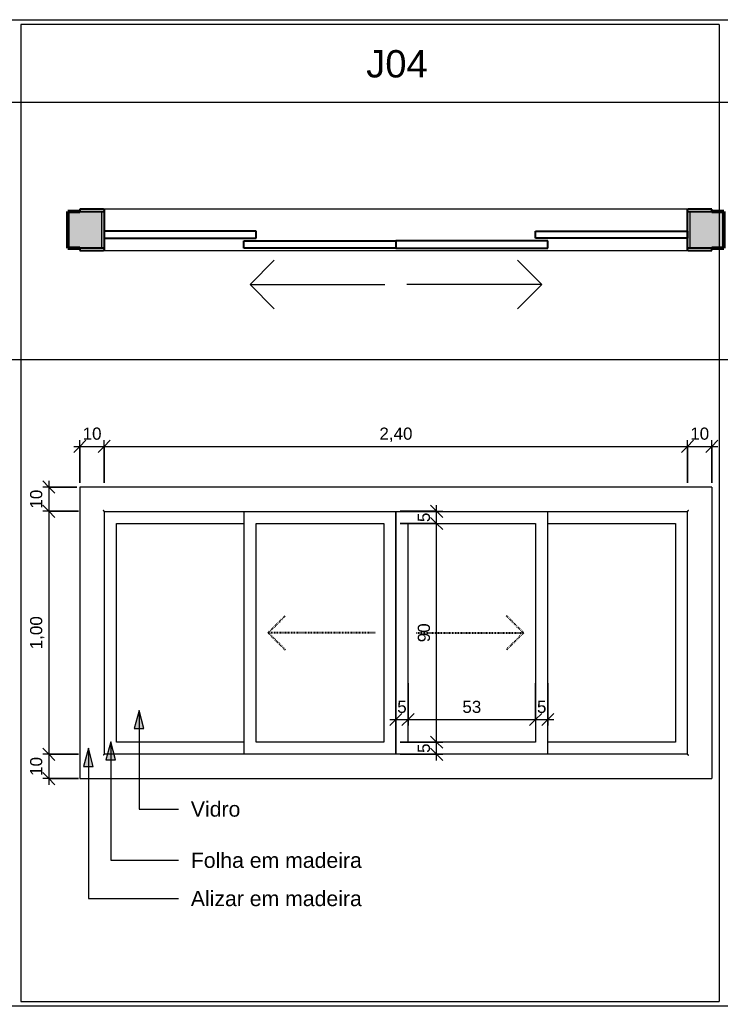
# Model space of a CAD drawing. Header units: millimetres. Extents: x 502 to 64776, y -45 to 5297.
# Drawn here: x 49786 to 52668, y 1167 to 5227 of the extents above; entities that cross this region are included whole.
import ezdxf

# ---------------------------------------------------------------- set-up
doc = ezdxf.new("R2010")
doc.units = ezdxf.units.MM
doc.linetypes.add('Dash', pattern=[6.35, 3.175, -3.175])
for name, color, linetype, lineweight in [('A-ANNO-DIMS', 211, 'Continuous', 9), ('A-ANNO-DIMS-25', 211, 'Continuous', 9), ('A-DETL-THIN', 151, 'Continuous', 9), ('A-GLAZ', 151, 'Continuous', 25), ('A-GLAZ-HDLN', 1, 'Dash', 25), ('A-WALL', 113, 'Continuous', 50), ('A-WALL-PATT', 111, 'Continuous', 25), ('G-ANNO-TEXT', 231, 'Continuous', 9)]:
    doc.layers.add(name, color=color, linetype=linetype, lineweight=lineweight)
doc.styles.add('@Arial Unicode MS', font='ARIALUNI.TTF', dxfattribs={"height": 50})
doc.styles.add('Arial', font='arial.ttf', dxfattribs={"height": 112.5})
doc.styles.add('Arial_3', font='arial.ttf', dxfattribs={"height": 62.5})
doc.dimstyles.new('CRT_-__Metros_-_Linha_de_chamada_3_5_mm', dxfattribs={"dimscale": 304.8, "dimtxt": 50.292243, "dimasz": 0.164042, "dimexe": 0.082021, "dimexo": 0.0625, "dimgap": 0.04101, "dimtad": 1, "dimlfac": 0.001, "dimrnd": 0.01, "dimzin": 0, "dimdsep": 46, "dimtxsty": '@Arial Unicode MS', "dimblk1": 'OBLIQUE', "dimblk2": 'OBLIQUE', "dimsah": 1, "dimcen": 0.09, "dimdle": 0.082021, "dimazin": 0, "dimtfac": 1, "dimtdec": 4, "dimtix": 1, "dimtmove": 0, "dimatfit": 3, "dimfxl": 0.492126, "dimfxlon": 1, "dimtvp": 1, "dimtolj": 1, "dimtzin": 0, "dimarcsym": 2})
doc.dimstyles.new('CRT_-__Metros_-_Linha_de_chamada_3_5_mm_1', dxfattribs={"dimscale": 304.8, "dimtxt": 50.292243, "dimasz": 0.164042, "dimexe": 0.082021, "dimexo": 0.0625, "dimgap": 0.04101, "dimtad": 1, "dimdec": 0, "dimlfac": 0.1, "dimdsep": 46, "dimtxsty": '@Arial Unicode MS', "dimblk1": 'OBLIQUE', "dimblk2": 'OBLIQUE', "dimsah": 1, "dimcen": 0.09, "dimdle": 0.082021, "dimazin": 0, "dimtfac": 1, "dimtdec": 4, "dimtix": 1, "dimtmove": 0, "dimatfit": 3, "dimfxl": 0.492126, "dimfxlon": 1, "dimtvp": 1, "dimtolj": 1, "dimtzin": 0, "dimarcsym": 2})

# ---------------------------------------------------------------- blocks, each defined once
blk = doc.blocks.new('Family - ___-4157164-DETALHAMENTO DE JANELAS')
at = {"layer": 'A-WALL-PATT'}
h = blk.add_hatch(color=256, dxfattribs=at)
h.paths.add_polyline_path([(11636, 4287.4), (11686, 4287.4), (11686, 4437.4), (11536, 4437.4), (11536, 4287.4), (11541.1, 4287.4)])
h.paths.add_polyline_path([(8986.6, 4287.4), (9136, 4287.4), (9136, 4437.4), (8986, 4437.4), (8986, 4287.4)])
at = {"layer": 'A-GLAZ'}
for p, q in [((9132, 4447.4), (9036, 4447.4)), ((9036, 4447.4), (9036, 4437.4)), ((9036, 4437.4), (9136, 4437.4)), ((9136, 4437.4), (9136, 4287.4)), ((9137, 4282.4), (9137, 4442.4)), ((11535, 4442.4), (11535, 4282.4)), ((11536, 4287.4), (11536, 4437.4)), ((11536, 4437.4), (11636, 4437.4)), ((11636, 4447.4), (11540, 4447.4)), ((11636, 4437.4), (11636, 4447.4)), ((9136, 4357.4), (9136, 4327.4)), ((9761, 4357.4), (9136, 4357.4)), ((9761, 4327.4), (9761, 4357.4)), ((10911, 4327.4), (10911, 4357.4)), ((10911, 4357.4), (11536, 4357.4)), ((11536, 4357.4), (11536, 4327.4)), ((9136, 4327.4), (9761, 4327.4)), ((9711, 4287.4), (9711, 4317.4)), ((9711, 4317.4), (10336, 4317.4)), ((10336, 4317.4), (10336, 4287.4)), ((10961, 4317.4), (10336, 4317.4)), ((10336, 4317.4), (10336, 4287.4)), ((11536, 4327.4), (10911, 4327.4)), ((10961, 4287.4), (10961, 4317.4)), ((9036, 4287.4), (9036, 4277.4)), ((9136, 4287.4), (9036, 4287.4)), ((9036, 4277.4), (9132, 4277.4)), ((10336, 4287.4), (9711, 4287.4)), ((10336, 4287.4), (10961, 4287.4)), ((11636, 4287.4), (11536, 4287.4)), ((11540, 4277.4), (11636, 4277.4)), ((11636, 4277.4), (11636, 4287.4))]:
    blk.add_line(p, q, dxfattribs=at)
at = {"layer": 'A-GLAZ', "lineweight": 9}
for p, q in [((9126, 4287.4), (9126, 4437.4)), ((11540, 4447.4), (9132, 4447.4)), ((11546, 4437.4), (11546, 4287.4)), ((9132, 4277.4), (11540, 4277.4)), ((9736, 4137.4), (9836, 4237.4)), ((10936, 4137.4), (10836, 4237.4)), ((9736, 4137.4), (9836, 4037.4)), ((9736, 4137.4), (10291, 4137.4)), ((10936, 4137.4), (10381, 4137.4)), ((10936, 4137.4), (10836, 4037.4))]:
    blk.add_line(p, q, dxfattribs=at)
at = {"layer": 'A-GLAZ'}
for centre, start, end in [((9132, 4442.4), 0, 90), ((11540, 4442.4), 90, 180), ((9132, 4282.4), 270, 0), ((11540, 4282.4), 180, 270)]:
    blk.add_arc(centre, 5, start, end, dxfattribs=at)
at = {"layer": 'A-GLAZ', "lineweight": 9}
for points, knots in [([(9132, 4447.4), (9132.5, 4447.4), (9133.1, 4447.3), (9134, 4447), (9134.4, 4446.8), (9134.8, 4446.6), (9135.2, 4446.3), (9135.5, 4446), (9135.8, 4445.7), (9136.1, 4445.4), (9136.4, 4444.9), (9136.7, 4444.3), (9136.9, 4443.5), (9137, 4442.8), (9137, 4442.4)], [0, 0, 0, 0, 0.166667, 0.25, 0.333333, 0.375, 0.416667, 0.5, 0.541667, 0.583333, 0.666667, 0.75, 0.833333, 1, 1, 1, 1]), ([(11540, 4447.4), (11539.6, 4447.4), (11538.9, 4447.3), (11538.1, 4447), (11537.6, 4446.8), (11537.3, 4446.6), (11536.9, 4446.3), (11536.6, 4446), (11536.3, 4445.7), (11536, 4445.4), (11535.7, 4444.9), (11535.4, 4444.3), (11535.1, 4443.5), (11535, 4442.8), (11535, 4442.4)], [0, 0, 0, 0, 0.166667, 0.25, 0.333333, 0.375, 0.416667, 0.5, 0.541667, 0.583333, 0.666667, 0.75, 0.833333, 1, 1, 1, 1]), ([(9137, 4282.4), (9137, 4282), (9136.9, 4281.3), (9136.7, 4280.5), (9136.4, 4279.9), (9136.1, 4279.4), (9135.8, 4279.1), (9135.5, 4278.8), (9135.1, 4278.4), (9134.6, 4278.1), (9134.2, 4277.9), (9133.8, 4277.7), (9133.1, 4277.5), (9132.5, 4277.4), (9132, 4277.4)], [0, 0, 0, 0, 0.166667, 0.25, 0.333333, 0.416667, 0.458333, 0.5, 0.583333, 0.666667, 0.708333, 0.75, 0.833333, 1, 1, 1, 1]), ([(11535, 4282.4), (11535, 4282), (11535.1, 4281.3), (11535.4, 4280.5), (11535.7, 4279.9), (11536, 4279.4), (11536.3, 4279.1), (11536.6, 4278.8), (11537, 4278.4), (11537.4, 4278.1), (11537.8, 4277.9), (11538.2, 4277.7), (11538.9, 4277.5), (11539.6, 4277.4), (11540, 4277.4)], [0, 0, 0, 0, 0.166667, 0.25, 0.333333, 0.416667, 0.458333, 0.5, 0.583333, 0.666667, 0.708333, 0.75, 0.833333, 1, 1, 1, 1])]:
    blk.add_open_spline(points, degree=3, knots=knots, dxfattribs=at)
at = {"layer": 'A-WALL'}
for p, q in [((9036, 4437.4), (8986, 4437.4)), ((8986, 4437.4), (8986, 4287.4)), ((11686, 4437.4), (11636, 4437.4)), ((11686, 4287.4), (11686, 4437.4)), ((8986, 4287.4), (9036, 4287.4)), ((11636, 4287.4), (11686, 4287.4))]:
    blk.add_line(p, q, dxfattribs=at)
blk = doc.blocks.new('Family - ___-4157166-DETALHAMENTO DE JANELAS')
at = {"layer": 'A-GLAZ', "lineweight": 9}
for p, q in [((9036, 3303.9), (9036, 2103.9)), ((11636, 3303.9), (9036, 3303.9)), ((11636, 3303.9), (11636, 2103.9)), ((9137, 2204.9), (9137, 3202.9)), ((9137, 3202.9), (11535, 3202.9)), ((9711, 3202.9), (9711, 2204.9)), ((10336, 2204.9), (10336, 3202.9)), ((10336, 3202.9), (10336, 2204.9)), ((10961, 2204.9), (10961, 3203)), ((11535, 3202.9), (11535, 2204.9)), ((9186, 2253.9), (9186, 3153.9)), ((9186, 3153.9), (9711, 3153.9)), ((9761, 2253.9), (9761, 3153.9)), ((9761, 3153.9), (10286, 3153.9)), ((10286, 3153.9), (10286, 2253.9)), ((10386, 3153.9), (10911, 3153.9)), ((10386, 2253.9), (10386, 3153.9)), ((10911, 3153.9), (10911, 2253.9)), ((10961, 3153.9), (11486, 3153.9)), ((11486, 3153.9), (11486, 2253.9)), ((9711, 2253.9), (9186, 2253.9)), ((10286, 2253.9), (9761, 2253.9)), ((10911, 2253.9), (10386, 2253.9)), ((11486, 2253.9), (10961, 2253.9)), ((11535, 2204.9), (9137, 2204.9)), ((9036, 2103.9), (11636, 2103.9))]:
    blk.add_line(p, q, dxfattribs=at)
for points, knots in [([(9137, 3202.9), (9137, 3202.9), (9136.9, 3203), (9136.7, 3203.3), (9136.4, 3203.6), (9136.1, 3203.9), (9135.8, 3204.2), (9135.5, 3204.5), (9135.1, 3204.9), (9134.6, 3205.3), (9134.2, 3205.7), (9133.8, 3206.1), (9133.1, 3206.9), (9132.5, 3207.5), (9132, 3207.9)], [0, 0, 0, 0, 0.166667, 0.25, 0.333333, 0.416667, 0.458333, 0.5, 0.583333, 0.666667, 0.708333, 0.75, 0.833333, 1, 1, 1, 1]), ([(11540, 3207.9), (11539.6, 3207.5), (11538.9, 3206.9), (11538.1, 3206), (11537.6, 3205.5), (11537.3, 3205.2), (11536.9, 3204.8), (11536.6, 3204.5), (11536.3, 3204.2), (11536, 3203.9), (11535.7, 3203.6), (11535.4, 3203.3), (11535.1, 3203), (11535, 3202.9), (11535, 3202.9)], [-1, -1, -1, -1, -0.833333, -0.75, -0.666667, -0.625, -0.583333, -0.5, -0.458333, -0.416667, -0.333333, -0.25, -0.166667, 0, 0, 0, 0]), ([(9137, 2204.9), (9137, 2204.9), (9136.9, 2204.9), (9136.7, 2204.6), (9136.4, 2204.3), (9136.1, 2204), (9135.8, 2203.7), (9135.5, 2203.4), (9135.1, 2203), (9134.6, 2202.5), (9134.2, 2202.2), (9133.8, 2201.8), (9133.1, 2201), (9132.5, 2200.4), (9132, 2199.9)], [0, 0, 0, 0, 0.166667, 0.25, 0.333333, 0.416667, 0.458333, 0.5, 0.583333, 0.666667, 0.708333, 0.75, 0.833333, 1, 1, 1, 1]), ([(11535, 2204.9), (11535, 2204.9), (11535.1, 2204.9), (11535.4, 2204.6), (11535.7, 2204.3), (11536, 2204), (11536.3, 2203.7), (11536.6, 2203.4), (11537, 2203), (11537.4, 2202.5), (11537.8, 2202.2), (11538.2, 2201.8), (11538.9, 2201), (11539.6, 2200.4), (11540, 2199.9)], [0, 0, 0, 0, 0.166667, 0.25, 0.333333, 0.416667, 0.458333, 0.5, 0.583333, 0.666667, 0.708333, 0.75, 0.833333, 1, 1, 1, 1])]:
    blk.add_open_spline(points, degree=3, knots=knots, dxfattribs=at)
at = {"layer": 'A-GLAZ-HDLN'}
for p, q in [((9811, 2703.9), (9881.7, 2774.7)), ((10861, 2703.9), (10790.3, 2774.7)), ((9811, 2703.9), (9881.7, 2633.2)), ((10251, 2703.9), (9811, 2703.9)), ((10421, 2703.9), (10861, 2703.9)), ((10861, 2703.9), (10790.3, 2633.2))]:
    blk.add_line(p, q, dxfattribs=at)
blk = doc.blocks.new('DIMBLOCK172-DETALHAMENTO DE JANELAS')
at = {"layer": 'A-ANNO-DIMS-25', "lineweight": 18}
for p, q in [((50033.5, 3471.2), (50058.5, 3496.2)), ((50133.5, 3471.2), (50158.5, 3496.2)), ((50033.5, 3471.2), (50008.5, 3446.2)), ((50133.5, 3471.2), (50108.5, 3446.2))]:
    blk.add_line(p, q, dxfattribs=at)
at = {"layer": 'A-ANNO-DIMS-25'}
for p, q in [((50033.5, 3321.2), (50033.5, 3496.2)), ((50133.5, 3321.2), (50133.5, 3496.2)), ((50008.5, 3471.2), (50133.5, 3471.2)), ((50033.5, 3471.2), (50033.5, 3321.2)), ((50133.5, 3471.2), (50133.5, 3321.2))]:
    blk.add_line(p, q, dxfattribs=at)
at = {"layer": 'A-ANNO-DIMS-25', "color": 0, "insert": (50044.8, 3548.6), "char_height": 50, "width": 92.937, "attachment_point": 1, "line_spacing_factor": 1.117605, "style": '@Arial Unicode MS'}
blk.add_mtext('10', dxfattribs=at)
blk = doc.blocks.new('_Oblique')
at = {"color": 0, "linetype": 'ByBlock', "lineweight": -2}
blk.add_line((-0.5, -0.5), (0.5, 0.5), dxfattribs=at)
blk = doc.blocks.new('DIMBLOCK173-DETALHAMENTO DE JANELAS')
at = {"layer": 'A-ANNO-DIMS-25', "lineweight": 18}
for p, q in [((50133.5, 3471.2), (50158.5, 3496.2)), ((52533.5, 3471.2), (52558.5, 3496.2)), ((50133.5, 3471.2), (50108.5, 3446.2)), ((52533.5, 3471.2), (52508.5, 3446.2))]:
    blk.add_line(p, q, dxfattribs=at)
at = {"layer": 'A-ANNO-DIMS-25'}
for p, q in [((50133.5, 3321.2), (50133.5, 3496.2)), ((52533.5, 3321.2), (52533.5, 3496.2)), ((50133.5, 3471.2), (52533.5, 3471.2)), ((50133.5, 3471.2), (50133.5, 3321.2)), ((52533.5, 3471.2), (52533.5, 3321.2))]:
    blk.add_line(p, q, dxfattribs=at)
at = {"layer": 'A-ANNO-DIMS-25', "color": 0, "insert": (51265.9, 3548.6), "char_height": 50, "width": 162.337, "attachment_point": 1, "line_spacing_factor": 1.117605, "style": '@Arial Unicode MS'}
blk.add_mtext('2,40', dxfattribs=at)
blk = doc.blocks.new('DIMBLOCK174-DETALHAMENTO DE JANELAS')
at = {"layer": 'A-ANNO-DIMS-25', "lineweight": 18}
for p, q in [((52533.5, 3471.2), (52558.5, 3496.2)), ((52633.5, 3471.2), (52658.5, 3496.2)), ((52533.5, 3471.2), (52508.5, 3446.2)), ((52633.5, 3471.2), (52608.5, 3446.2))]:
    blk.add_line(p, q, dxfattribs=at)
at = {"layer": 'A-ANNO-DIMS-25'}
for p, q in [((52533.5, 3321.2), (52533.5, 3496.2)), ((52633.5, 3321.2), (52633.5, 3496.2)), ((52533.5, 3471.2), (52658.5, 3471.2)), ((52533.5, 3471.2), (52533.5, 3321.2)), ((52633.5, 3471.2), (52633.5, 3321.2))]:
    blk.add_line(p, q, dxfattribs=at)
at = {"layer": 'A-ANNO-DIMS-25', "color": 0, "insert": (52544.8, 3548.6), "char_height": 50, "width": 92.937, "attachment_point": 1, "line_spacing_factor": 1.117605, "style": '@Arial Unicode MS'}
blk.add_mtext('10', dxfattribs=at)
blk = doc.blocks.new('DIMBLOCK175-DETALHAMENTO DE JANELAS')
at = {"layer": 'A-ANNO-DIMS-25', "lineweight": 18}
for p, q in [((49905.9, 3303.9), (49880.9, 3328.9)), ((49905.9, 3303.9), (49930.9, 3278.9)), ((49905.9, 3203.9), (49880.9, 3228.9)), ((49905.9, 3203.9), (49930.9, 3178.9))]:
    blk.add_line(p, q, dxfattribs=at)
at = {"layer": 'A-ANNO-DIMS-25'}
for p, q in [((50021.3, 3303.9), (49880.9, 3303.9)), ((49905.9, 3328.9), (49905.9, 3203.9)), ((49905.9, 3303.9), (50021.3, 3303.9)), ((50027.7, 3203.9), (49880.9, 3203.9)), ((49905.9, 3203.9), (50027.7, 3203.9))]:
    blk.add_line(p, q, dxfattribs=at)
at = {"layer": 'A-ANNO-DIMS-25', "color": 0, "insert": (49828.5, 3215.2), "char_height": 50, "width": 92.937, "attachment_point": 1, "rotation": 90, "line_spacing_factor": 1.117605, "style": '@Arial Unicode MS'}
blk.add_mtext('10', dxfattribs=at)
blk = doc.blocks.new('DIMBLOCK176-DETALHAMENTO DE JANELAS')
at = {"layer": 'A-ANNO-DIMS-25', "lineweight": 18}
for p, q in [((49905.9, 3203.9), (49880.9, 3228.9)), ((49905.9, 3203.9), (49930.9, 3178.9)), ((49905.9, 2203.9), (49880.9, 2228.9)), ((49905.9, 2203.9), (49930.9, 2178.9))]:
    blk.add_line(p, q, dxfattribs=at)
at = {"layer": 'A-ANNO-DIMS-25'}
for p, q in [((50027.7, 3203.9), (49880.9, 3203.9)), ((49905.9, 3203.9), (49905.9, 2203.9)), ((49905.9, 3203.9), (50027.7, 3203.9)), ((50027.7, 2203.9), (49880.9, 2203.9)), ((49905.9, 2203.9), (50027.7, 2203.9))]:
    blk.add_line(p, q, dxfattribs=at)
at = {"layer": 'A-ANNO-DIMS-25', "color": 0, "insert": (49828.5, 2636.3), "char_height": 50, "width": 162.337, "attachment_point": 1, "rotation": 90, "line_spacing_factor": 1.117605, "style": '@Arial Unicode MS'}
blk.add_mtext('1,00', dxfattribs=at)
blk = doc.blocks.new('DIMBLOCK177-DETALHAMENTO DE JANELAS')
at = {"layer": 'A-ANNO-DIMS-25', "lineweight": 18}
for p, q in [((49905.9, 2203.9), (49880.9, 2228.9)), ((49905.9, 2203.9), (49930.9, 2178.9)), ((49905.9, 2103.9), (49880.9, 2128.9)), ((49905.9, 2103.9), (49930.9, 2078.9))]:
    blk.add_line(p, q, dxfattribs=at)
at = {"layer": 'A-ANNO-DIMS-25'}
for p, q in [((50027.7, 2203.9), (49880.9, 2203.9)), ((49905.9, 2203.9), (49905.9, 2078.9)), ((49905.9, 2203.9), (50027.7, 2203.9)), ((50027.7, 2103.9), (49880.9, 2103.9)), ((49905.9, 2103.9), (50027.7, 2103.9))]:
    blk.add_line(p, q, dxfattribs=at)
at = {"layer": 'A-ANNO-DIMS-25', "color": 0, "insert": (49828.5, 2115.2), "char_height": 50, "width": 92.937, "attachment_point": 1, "rotation": 90, "line_spacing_factor": 1.117605, "style": '@Arial Unicode MS'}
blk.add_mtext('10', dxfattribs=at)
blk = doc.blocks.new('DIMBLOCK178-DETALHAMENTO DE JANELAS')
at = {"layer": 'A-ANNO-DIMS-25'}
for p, q in [((51333.5, 2496.9), (51333.5, 2321.9)), ((51333.5, 2346.9), (51333.5, 2496.9)), ((51383.5, 2496.9), (51383.5, 2321.9)), ((51383.5, 2346.9), (51383.5, 2496.9)), ((51308.5, 2346.9), (51383.5, 2346.9))]:
    blk.add_line(p, q, dxfattribs=at)
at = {"layer": 'A-ANNO-DIMS-25', "lineweight": 18}
for p, q in [((51333.5, 2346.9), (51358.5, 2371.9)), ((51383.5, 2346.9), (51408.5, 2371.9)), ((51333.5, 2346.9), (51308.5, 2321.9)), ((51383.5, 2346.9), (51358.5, 2321.9))]:
    blk.add_line(p, q, dxfattribs=at)
at = {"layer": 'A-ANNO-DIMS-25', "color": 0, "insert": (51339.1, 2424.3), "char_height": 50, "width": 46.468, "attachment_point": 1, "line_spacing_factor": 1.117605, "style": '@Arial Unicode MS'}
blk.add_mtext('5', dxfattribs=at)
blk = doc.blocks.new('DIMBLOCK179-DETALHAMENTO DE JANELAS')
at = {"layer": 'A-ANNO-DIMS-25'}
for p, q in [((51383.5, 2496.9), (51383.5, 2321.9)), ((51383.5, 2346.9), (51383.5, 2496.9)), ((51908.5, 2496.9), (51908.5, 2321.9)), ((51908.5, 2346.9), (51908.5, 2496.9)), ((51383.5, 2346.9), (51908.5, 2346.9))]:
    blk.add_line(p, q, dxfattribs=at)
at = {"layer": 'A-ANNO-DIMS-25', "lineweight": 18}
for p, q in [((51383.5, 2346.9), (51408.5, 2371.9)), ((51908.5, 2346.9), (51933.5, 2371.9)), ((51383.5, 2346.9), (51358.5, 2321.9)), ((51908.5, 2346.9), (51883.5, 2321.9))]:
    blk.add_line(p, q, dxfattribs=at)
at = {"layer": 'A-ANNO-DIMS-25', "color": 0, "insert": (51607.3, 2424.3), "char_height": 50, "width": 92.937, "attachment_point": 1, "line_spacing_factor": 1.117605, "style": '@Arial Unicode MS'}
blk.add_mtext('53', dxfattribs=at)
blk = doc.blocks.new('DIMBLOCK180-DETALHAMENTO DE JANELAS')
at = {"layer": 'A-ANNO-DIMS-25'}
for p, q in [((51908.5, 2496.9), (51908.5, 2321.9)), ((51908.5, 2346.9), (51908.5, 2496.9)), ((51958.5, 2496.9), (51958.5, 2321.9)), ((51958.5, 2346.9), (51958.5, 2496.9)), ((51908.5, 2346.9), (51983.5, 2346.9))]:
    blk.add_line(p, q, dxfattribs=at)
at = {"layer": 'A-ANNO-DIMS-25', "lineweight": 18}
for p, q in [((51908.5, 2346.9), (51933.5, 2371.9)), ((51958.5, 2346.9), (51983.5, 2371.9)), ((51908.5, 2346.9), (51883.5, 2321.9)), ((51958.5, 2346.9), (51933.5, 2321.9))]:
    blk.add_line(p, q, dxfattribs=at)
at = {"layer": 'A-ANNO-DIMS-25', "color": 0, "insert": (51914.1, 2424.3), "char_height": 50, "width": 46.468, "attachment_point": 1, "line_spacing_factor": 1.117605, "style": '@Arial Unicode MS'}
blk.add_mtext('5', dxfattribs=at)
blk = doc.blocks.new('DIMBLOCK181-DETALHAMENTO DE JANELAS')
at = {"layer": 'A-ANNO-DIMS-25', "lineweight": 18}
for p, q in [((51501.1, 2253.9), (51476.1, 2278.9)), ((51501.1, 2253.9), (51526.1, 2228.9)), ((51501.1, 2203.9), (51476.1, 2228.9)), ((51501.1, 2203.9), (51526.1, 2178.9))]:
    blk.add_line(p, q, dxfattribs=at)
at = {"layer": 'A-ANNO-DIMS-25'}
for p, q in [((51351.1, 2253.9), (51526.1, 2253.9)), ((51501.1, 2253.9), (51351.1, 2253.9)), ((51501.1, 2178.9), (51501.1, 2253.9)), ((51351.1, 2203.9), (51526.1, 2203.9)), ((51501.1, 2203.9), (51351.1, 2203.9))]:
    blk.add_line(p, q, dxfattribs=at)
at = {"layer": 'A-ANNO-DIMS-25', "color": 0, "insert": (51423.7, 2209.6), "char_height": 50, "width": 46.468, "attachment_point": 1, "rotation": 90, "line_spacing_factor": 1.117605, "style": '@Arial Unicode MS'}
blk.add_mtext('5', dxfattribs=at)
blk = doc.blocks.new('DIMBLOCK182-DETALHAMENTO DE JANELAS')
at = {"layer": 'A-ANNO-DIMS-25', "lineweight": 18}
for p, q in [((51501.1, 3153.9), (51476.1, 3178.9)), ((51501.1, 3153.9), (51526.1, 3128.9)), ((51501.1, 2253.9), (51476.1, 2278.9)), ((51501.1, 2253.9), (51526.1, 2228.9))]:
    blk.add_line(p, q, dxfattribs=at)
at = {"layer": 'A-ANNO-DIMS-25'}
for p, q in [((51351.1, 3153.9), (51526.1, 3153.9)), ((51501.1, 3153.9), (51351.1, 3153.9)), ((51501.1, 2253.9), (51501.1, 3153.9)), ((51351.1, 2253.9), (51526.1, 2253.9)), ((51501.1, 2253.9), (51351.1, 2253.9))]:
    blk.add_line(p, q, dxfattribs=at)
at = {"layer": 'A-ANNO-DIMS-25', "color": 0, "insert": (51423.7, 2665.2), "char_height": 50, "width": 92.937, "attachment_point": 1, "rotation": 90, "line_spacing_factor": 1.117605, "style": '@Arial Unicode MS'}
blk.add_mtext('90', dxfattribs=at)
blk = doc.blocks.new('DIMBLOCK183-DETALHAMENTO DE JANELAS')
at = {"layer": 'A-ANNO-DIMS-25', "lineweight": 18}
for p, q in [((51501.1, 3203.9), (51476.1, 3228.9)), ((51501.1, 3153.9), (51476.1, 3178.9)), ((51501.1, 3203.9), (51526.1, 3178.9)), ((51501.1, 3153.9), (51526.1, 3128.9))]:
    blk.add_line(p, q, dxfattribs=at)
at = {"layer": 'A-ANNO-DIMS-25'}
for p, q in [((51501.1, 3153.9), (51501.1, 3228.9)), ((51351.1, 3203.9), (51526.1, 3203.9)), ((51501.1, 3203.9), (51351.1, 3203.9)), ((51351.1, 3153.9), (51526.1, 3153.9)), ((51501.1, 3153.9), (51351.1, 3153.9))]:
    blk.add_line(p, q, dxfattribs=at)
at = {"layer": 'A-ANNO-DIMS-25', "color": 0, "insert": (51423.7, 3159.6), "char_height": 50, "width": 46.468, "attachment_point": 1, "rotation": 90, "line_spacing_factor": 1.117605, "style": '@Arial Unicode MS'}
blk.add_mtext('5', dxfattribs=at)

msp = doc.modelspace()

# ---------------------------------------------------------------- hatches: boundary and pattern name
at = {"layer": 'G-ANNO-TEXT'}
for points in [[(50276.802, 2384.493), (50256.705, 2309.493), (50296.898, 2309.493)], [(50160.156, 2255.569), (50140.06, 2180.569), (50180.252, 2180.569)], [(50068.374, 2229.284), (50048.278, 2154.284), (50088.471, 2154.284)]]:
    msp.add_hatch(color=7, dxfattribs=at).paths.add_polyline_path(points)

# ---------------------------------------------------------------- linework, layer by layer
at = {"layer": 'A-DETL-THIN'}
for p, q in [((41533.513, 5227.008), (64775.725, 5227.008)), ((49790.951, 5207.008), (49790.951, 1187.008)), ((52663.245, 5207.008), (49790.951, 5207.008)), ((52663.245, 5207.008), (52663.245, 1187.008)), ((56863.513, 4887.008), (41853.513, 4887.008)), ((64745.725, 4887.008), (41853.513, 4887.008)), ((64745.725, 3827.008), (41853.513, 3827.008)), ((49790.951, 1187.008), (52663.245, 1187.008)), ((64775.725, 1167.008), (41533.513, 1167.008))]:
    msp.add_line(p, q, dxfattribs=at)
at = {"layer": 'G-ANNO-TEXT', "color": 7}
for p, q in [((50276.802, 2384.493), (50256.705, 2309.493)), ((50296.898, 2309.493), (50276.802, 2384.493)), ((50276.802, 2384.493), (50276.802, 1978.567)), ((50256.705, 2309.493), (50296.898, 2309.493)), ((50160.156, 2255.569), (50140.06, 2180.569)), ((50180.252, 2180.569), (50160.156, 2255.569)), ((50160.156, 2255.569), (50160.156, 1767.786)), ((50068.374, 2229.284), (50048.278, 2154.284)), ((50088.471, 2154.284), (50068.374, 2229.284)), ((50068.374, 2229.284), (50068.374, 1610.326)), ((50048.278, 2154.284), (50088.471, 2154.284)), ((50140.06, 2180.569), (50180.252, 2180.569)), ((50276.802, 1978.567), (50439.066, 1978.567)), ((50160.156, 1767.786), (50439.066, 1767.786)), ((50068.374, 1610.326), (50439.066, 1610.326))]:
    msp.add_line(p, q, dxfattribs=at)

# ---------------------------------------------------------------- block references
at = {"layer": 'A-GLAZ', "lineweight": 9}
msp.add_blockref('Family - ___-4157166-DETALHAMENTO DE JANELAS', (40997.462, 0), dxfattribs=at)
at = {"layer": 'A-WALL', "lineweight": 25}
msp.add_blockref('Family - ___-4157164-DETALHAMENTO DE JANELAS', (40997.462, 0), dxfattribs=at)

# ---------------------------------------------------------------- texts
at = {"layer": 'G-ANNO-TEXT', "color": 7, "insert": (51211.49, 5101.947), "char_height": 112.5, "width": 308.64969, "attachment_point": 1, "style": 'Arial', "bg_fill": 3, "box_fill_scale": 1.25, "bg_fill_color": 256, "bg_fill_true_color": 13158600, "bg_fill_transparency": 0}
msp.add_mtext('J04', dxfattribs=at)
at = {"layer": 'G-ANNO-TEXT', "color": 7, "char_height": 62.5, "attachment_point": 1, "style": 'Arial_3'}
for s, insert, width in [('Vidro', (50489.866, 2009.817), 244.51469), ('Folha em madeira', (50489.866, 1799.036), 847.78453), ('Alizar em madeira', (50489.866, 1641.576), 849.78875)]:
    msp.add_mtext(s, dxfattribs=dict(at, insert=insert, width=width))

# ---------------------------------------------------------------- dimensions: what is measured, and where the dimension line sits
at = {"layer": 'A-ANNO-DIMS'}
for base, p1, p2, dimstyle, override, picture, middle in [((50133.495, 3471.193), (50033.495, 3321.193), (50133.495, 3321.193), 'CRT_-__Metros_-_Linha_de_chamada_3_5_mm_1', {"dimpost": '<>', "dimfxl": 100}, 'DIMBLOCK172-DETALHAMENTO DE JANELAS', (50083.495, 3509.239)), ((52533.495, 3471.193), (50133.495, 3321.193), (52533.495, 3321.193), 'CRT_-__Metros_-_Linha_de_chamada_3_5_mm', {"dimpost": '<>', "dimfxl": 2400}, 'DIMBLOCK173-DETALHAMENTO DE JANELAS', (51333.495, 3509.239)), ((52633.495, 3471.193), (52533.495, 3321.193), (52633.495, 3321.193), 'CRT_-__Metros_-_Linha_de_chamada_3_5_mm_1', {"dimpost": '<>', "dimfxl": 100}, 'DIMBLOCK174-DETALHAMENTO DE JANELAS', (52583.495, 3509.239)), ((51383.495, 2346.943), (51333.495, 2496.943), (51383.495, 2496.943), 'CRT_-__Metros_-_Linha_de_chamada_3_5_mm_1', {"dimpost": '<>', "dimfxl": 50}, 'DIMBLOCK178-DETALHAMENTO DE JANELAS', (51358.495, 2384.869)), ((51908.495300675, 2346.94262475), (51383.495300675, 2496.94262475), (51908.495300675, 2496.94262475), 'CRT_-__Metros_-_Linha_de_chamada_3_5_mm_1', {"dimpost": '<>', "dimfxl": 525}, 'DIMBLOCK179-DETALHAMENTO DE JANELAS', (51645.995300675, 2384.988327491)), ((51958.495, 2346.943), (51908.495, 2496.943), (51958.495, 2496.943), 'CRT_-__Metros_-_Linha_de_chamada_3_5_mm_1', {"dimpost": '<>', "dimfxl": 50}, 'DIMBLOCK180-DETALHAMENTO DE JANELAS', (51933.495, 2384.869))]:
    dim = msp.add_linear_dim(base=base, p1=p1, p2=p2, dimstyle=dimstyle, override=override, dxfattribs=at)
    dim.commit()
    dim.dimension.update_dxf_attribs({"geometry": picture, "text_midpoint": middle})
for base, p1, p2, override, picture, middle in [((49905.92, 3203.945), (50021.303, 3303.945), (50027.679, 3203.945), {"dimpost": '<>', "dimfxl": 100.203034}, 'DIMBLOCK175-DETALHAMENTO DE JANELAS', (49867.874, 3253.945)), ((49905.92, 2203.945), (50027.679, 3203.945), (50027.679, 2203.945), {"dimpost": '<>', "dimfxl": 1000}, 'DIMBLOCK176-DETALHAMENTO DE JANELAS', (49867.874, 2703.945)), ((51501.146, 3203.945), (51351.146, 3153.945), (51351.146, 3203.945), {"dimpost": '<>', "dimfxl": 50}, 'DIMBLOCK183-DETALHAMENTO DE JANELAS', (51463.22, 3178.945)), ((51501.146, 3153.945), (51351.146, 2253.945), (51351.146, 3153.945), {"dimpost": '<>', "dimfxl": 900}, 'DIMBLOCK182-DETALHAMENTO DE JANELAS', (51463.101, 2703.945)), ((51501.146, 2253.945), (51351.146, 2203.945), (51351.146, 2253.945), {"dimpost": '<>', "dimfxl": 50}, 'DIMBLOCK181-DETALHAMENTO DE JANELAS', (51463.22, 2228.945)), ((49905.92, 2103.945), (50027.679, 2203.945), (50027.679, 2103.945), {"dimpost": '<>', "dimfxl": 100}, 'DIMBLOCK177-DETALHAMENTO DE JANELAS', (49867.874, 2153.945))]:
    dim = msp.add_linear_dim(base=base, p1=p1, p2=p2, angle=90, dimstyle='CRT_-__Metros_-_Linha_de_chamada_3_5_mm_1', override=override, dxfattribs=at)
    dim.commit()
    dim.dimension.update_dxf_attribs({"geometry": picture, "text_midpoint": middle})

doc.saveas('drawing.dxf')
